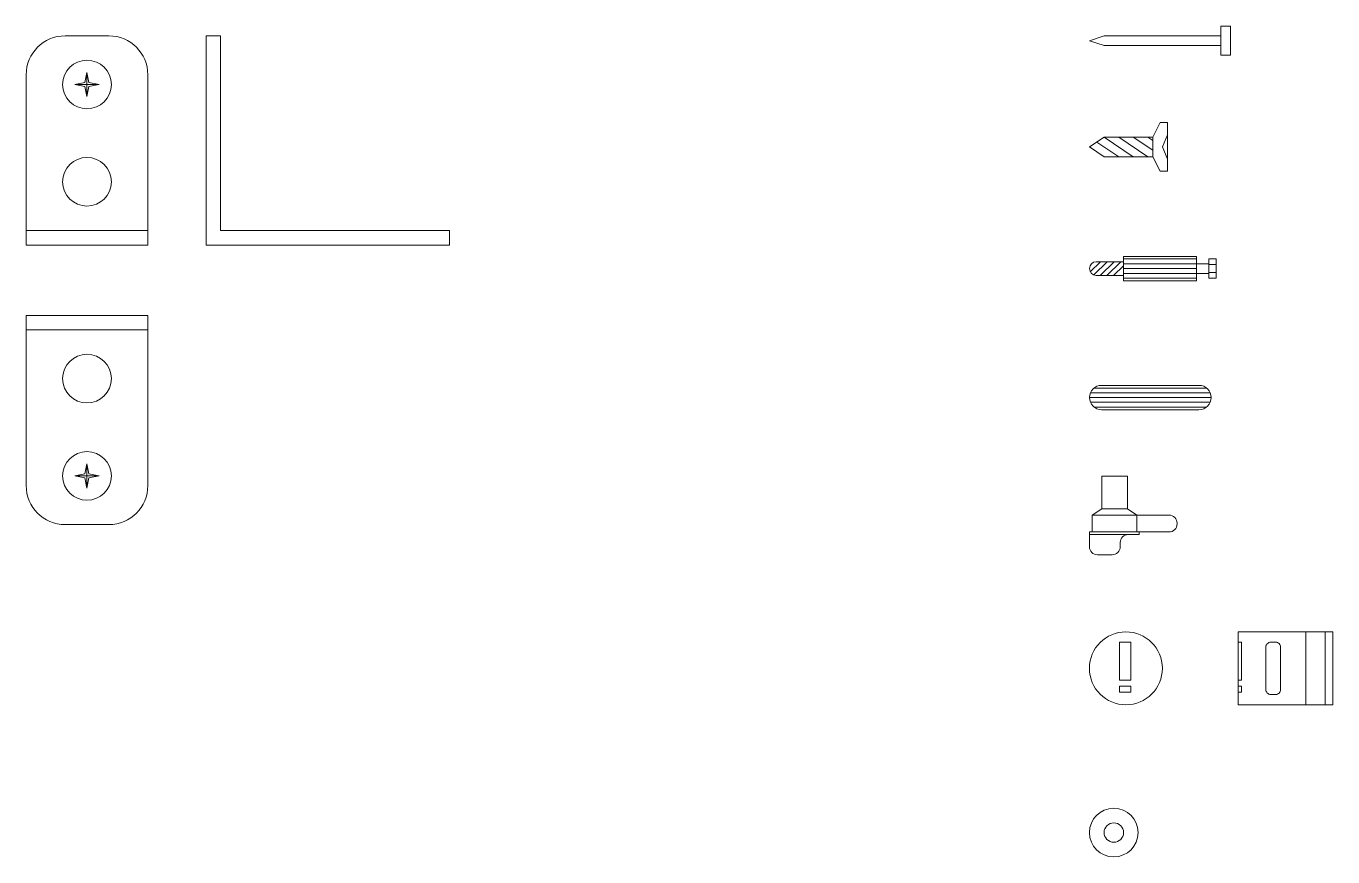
# Model space of a CAD drawing. Header units: millimetres. Extents: x -1085 to 5268, y 134 to 2619.
# Drawn here: x 838.95 to 865.8, y 892.96 to 910.03 of the extents above; entities that cross this region are included whole.
import ezdxf

# ---------------------------------------------------------------- set-up
doc = ezdxf.new("R2010")
doc.units = ezdxf.units.MM
doc.layers.add('A-LINE-GRPH', color=15, linetype='Continuous', lineweight=13)

msp = doc.modelspace()

# ---------------------------------------------------------------- linework, layer by layer
at = {"layer": 'A-LINE-GRPH'}
for p, q in [((863.696, 910.034), (863.496, 910.034)), ((863.496, 910.034), (863.496, 909.434)), ((863.696, 909.434), (863.696, 910.034)), ((839.752, 909.834), (840.652, 909.834)), ((842.647, 909.834), (842.647, 905.534)), ((842.647, 909.834), (842.947, 909.834)), ((842.947, 909.834), (842.947, 905.834)), ((861.096, 909.834), (860.796, 909.734)), ((863.496, 909.834), (861.096, 909.834)), ((860.796, 909.734), (861.096, 909.634)), ((863.496, 909.634), (861.096, 909.634)), ((863.496, 909.434), (863.696, 909.434)), ((838.952, 905.534), (838.952, 909.034)), ((840.16, 908.876), (840.202, 909.084)), ((840.202, 909.084), (840.202, 908.584)), ((840.202, 909.084), (840.243, 908.876)), ((841.452, 909.034), (841.452, 905.534)), ((839.952, 908.834), (840.16, 908.876)), ((839.952, 908.834), (840.452, 908.834)), ((839.952, 908.834), (840.16, 908.792)), ((840.202, 908.584), (840.16, 908.792)), ((840.243, 908.793), (840.202, 908.584)), ((840.243, 908.876), (840.452, 908.834)), ((840.243, 908.793), (840.442, 908.834)), ((862.096, 907.75), (862.246, 908.05)), ((862.396, 908.05), (862.246, 908.05)), ((862.396, 908.05), (862.396, 907.05)), ((861.096, 907.75), (860.796, 907.55)), ((860.946, 907.65), (861.396, 907.35)), ((862.096, 907.75), (861.096, 907.75)), ((861.096, 907.75), (861.696, 907.35)), ((861.396, 907.75), (861.996, 907.35)), ((861.696, 907.75), (862.096, 907.483)), ((861.996, 907.75), (862.096, 907.683)), ((862.096, 907.75), (862.096, 907.35)), ((862.396, 907.8), (862.296, 907.55)), ((860.796, 907.55), (861.096, 907.35)), ((862.096, 907.35), (861.096, 907.35)), ((862.096, 907.35), (862.246, 907.05)), ((862.396, 907.3), (862.296, 907.55)), ((862.396, 907.05), (862.246, 907.05)), ((838.952, 905.834), (841.452, 905.834)), ((847.647, 905.834), (842.947, 905.834)), ((847.647, 905.534), (847.647, 905.834)), ((838.952, 905.534), (841.452, 905.534)), ((842.647, 905.534), (847.647, 905.534)), ((862.996, 905.251), (861.496, 905.251)), ((861.023, 905.191), (860.811, 904.986)), ((861.163, 905.191), (860.884, 904.921)), ((861.303, 905.191), (861.013, 904.911)), ((861.443, 905.191), (861.153, 904.911)), ((861.496, 905.106), (861.293, 904.911)), ((862.996, 905.051), (861.496, 905.051)), ((863.396, 905.132), (863.246, 905.132)), ((863.396, 904.969), (863.246, 904.969)), ((862.996, 904.851), (861.496, 904.851)), ((838.952, 904.089), (838.952, 900.589)), ((838.952, 904.089), (841.452, 904.089)), ((841.452, 900.589), (841.452, 904.089)), ((838.952, 903.789), (841.452, 903.789)), ((860.889, 902.594), (863.202, 902.594)), ((861.046, 902.65), (863.046, 902.65)), ((860.796, 902.4), (863.296, 902.4)), ((860.815, 902.495), (863.276, 902.495)), ((860.815, 902.304), (863.276, 902.304)), ((860.889, 902.205), (863.202, 902.205)), ((861.046, 902.15), (863.046, 902.15)), ((840.202, 901.039), (840.16, 900.83)), ((840.202, 900.539), (840.202, 901.039)), ((840.243, 900.83), (840.202, 901.039)), ((839.952, 900.789), (840.16, 900.83)), ((839.952, 900.789), (840.452, 900.789)), ((839.952, 900.789), (840.16, 900.747)), ((840.16, 900.747), (840.202, 900.539)), ((840.202, 900.539), (840.243, 900.747)), ((840.243, 900.83), (840.442, 900.789)), ((840.243, 900.747), (840.452, 900.789)), ((861.053, 900.113), (860.851, 899.982)), ((839.752, 899.789), (840.652, 899.789)), ((865.238, 897.583), (865.238, 896.085)), ((865.639, 896.085), (865.639, 897.583))]:
    msp.add_line(p, q, dxfattribs=at)
for points in [[(861.496, 905.301), (861.496, 904.801), (862.996, 904.801), (862.996, 905.301)], [(863.246, 905.251), (863.396, 905.251), (863.396, 904.851), (863.246, 904.851)], [(861.574, 900.786), (861.053, 900.786), (861.053, 900.113), (861.574, 900.113)], [(861.768, 899.982), (860.851, 899.982), (860.851, 899.637), (861.768, 899.637)], [(863.85, 896.085), (865.796, 896.085), (865.796, 897.583), (863.85, 897.583)], [(861.416, 897.37), (861.649, 897.37), (861.649, 896.587), (861.416, 896.587)], [(861.416, 896.467), (861.649, 896.467), (861.649, 896.341), (861.416, 896.341)]]:
    msp.add_lwpolyline(points, close=True, dxfattribs=at)
for points in [[(861.496, 905.191), (860.936, 905.191, 1), (860.936, 904.911), (861.496, 904.911)], [(861.574, 900.113), (861.768, 899.982), (862.431, 899.982, -0.414214), (862.595, 899.818), (862.595, 899.801, -0.414214), (862.431, 899.637), (861.768, 899.637), (861.817, 899.637), (861.817, 899.583), (861.591, 899.583, 0.414214), (861.427, 899.42), (861.427, 899.331, -0.414214), (861.263, 899.168), (860.959, 899.168, -0.414214), (860.796, 899.331), (860.796, 899.583)]]:
    msp.add_lwpolyline(points, format="xyb", dxfattribs=at)
for points in [[(861.496, 905.151), (862.996, 905.151), (863.246, 905.151)], [(863.246, 904.951), (862.996, 904.951), (861.496, 904.951)], [(861.591, 899.583), (860.796, 899.583), (860.796, 899.637), (860.851, 899.637)], [(863.85, 897.37), (863.916, 897.37), (863.916, 896.587), (863.85, 896.587)], [(863.85, 896.467), (863.916, 896.467), (863.916, 896.341), (863.85, 896.341)]]:
    msp.add_lwpolyline(points, dxfattribs=at)
msp.add_lwpolyline([(864.42, 896.396, 0.414214), (864.52, 896.296), (864.623, 896.296, 0.414214), (864.723, 896.396), (864.723, 897.27, 0.414214), (864.623, 897.37), (864.52, 897.37, 0.414214), (864.42, 897.27)], format="xyb", close=True, dxfattribs=at)
for centre, radius in [((840.202, 908.834), 0.5), ((840.202, 906.834), 0.5), ((840.202, 902.789), 0.5), ((840.202, 900.789), 0.5), ((861.544, 896.834), 0.749), ((861.296, 893.458), 0.5), ((861.296, 893.458), 0.2)]:
    msp.add_circle(centre, radius, dxfattribs=at)
for centre, radius, start, end in [((839.752, 909.034), 0.8, 90, 180), ((840.652, 909.034), 0.8, 0, 90), ((861.046, 902.4), 0.25, 90, 270), ((863.046, 902.4), 0.25, 270, 90), ((839.752, 900.589), 0.8, 180, 270), ((840.652, 900.589), 0.8, 270, 0)]:
    msp.add_arc(centre, radius, start, end, dxfattribs=at)

doc.saveas('drawing.dxf')
